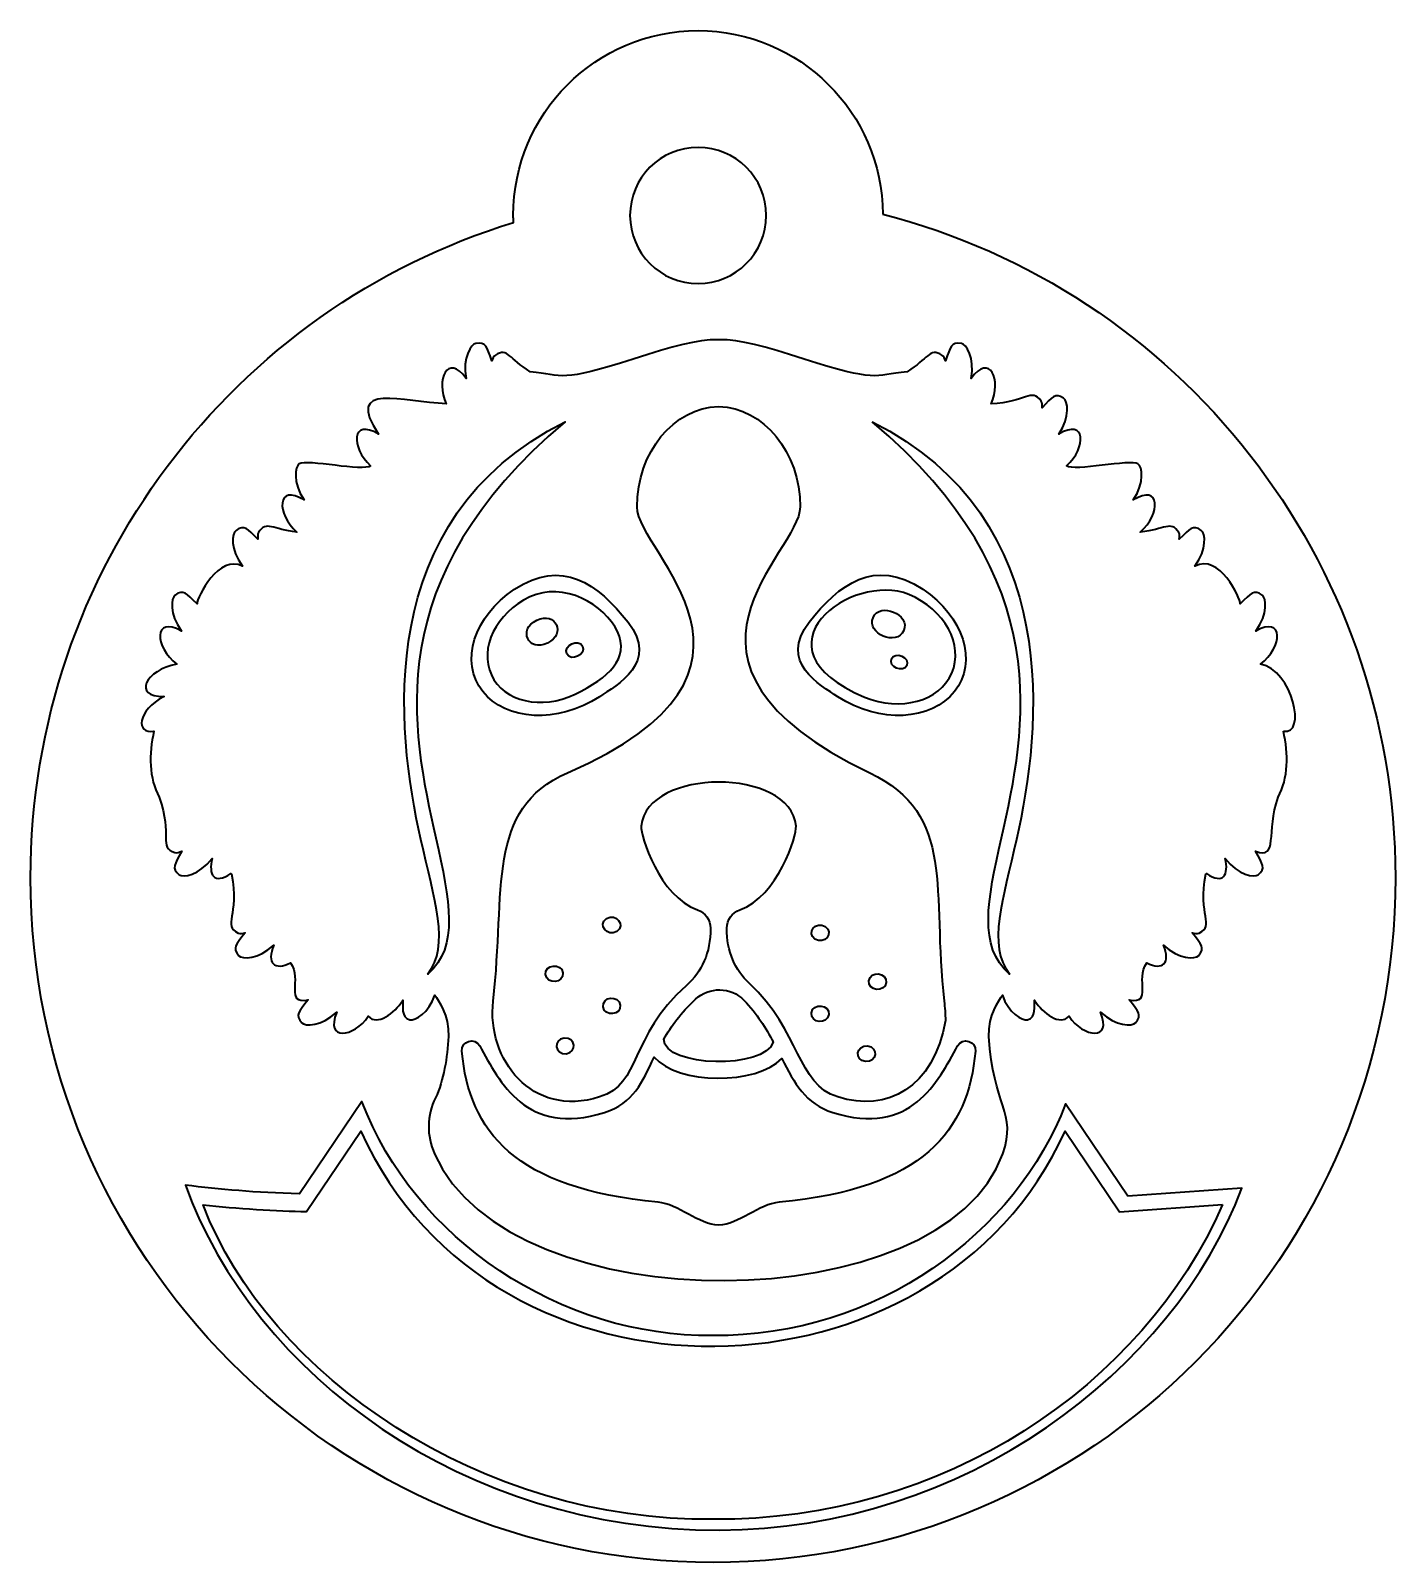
# Model space of a CAD drawing. Header units: inches. Extents: x 0.5 to 4, y -13.56 to -9.63.
import ezdxf

# ---------------------------------------------------------------- set-up
doc = ezdxf.new("R2010")
doc.units = ezdxf.units.IN
doc.header["$MEASUREMENT"] = 0
doc.layers.add('_U+0421_U+043B_U+043E_U+0439 1', color=7, linetype='Continuous')

msp = doc.modelspace()

# ---------------------------------------------------------------- linework, layer by layer
at = {"layer": '_U+0421_U+043B_U+043E_U+0439 1', "color": 242, "lineweight": 35, "true_color": 0xc1272d}
for points, knots in [([(2.6857, -10.1042), (2.6837, -9.844), (2.4724, -9.6336), (2.2118, -9.6336), (1.95, -9.6336), (1.7378, -9.8458), (1.7378, -10.1076), (1.7378, -10.1136), (1.7381, -10.1196), (1.7383, -10.1256), (1.0215, -10.3453), (0.5, -11.0143), (0.5, -11.8056), (0.5, -12.7756), (1.2835, -13.5618), (2.25, -13.5618), (3.2165, -13.5618), (4, -12.7756), (4, -11.8056), (4, -10.9865), (3.4414, -10.2985), (2.6857, -10.1042)], [0, 0, 0, 0, 1, 1, 1, 2, 2, 2, 3, 3, 3, 4, 4, 4, 5, 5, 5, 6, 6, 6, 7, 7, 7, 7]), ([(2.2118, -10.2824), (2.1153, -10.2824), (2.0371, -10.2042), (2.0371, -10.1076), (2.0371, -10.0111), (2.1153, -9.9329), (2.2118, -9.9329), (2.3083, -9.9329), (2.3865, -10.0111), (2.3865, -10.1076), (2.3865, -10.2042), (2.3083, -10.2824), (2.2118, -10.2824)], [0, 0, 0, 0, 1, 1, 1, 2, 2, 2, 3, 3, 3, 4, 4, 4, 4])]:
    msp.add_open_spline(points, degree=3, knots=knots, dxfattribs=at)
at = {"layer": '_U+0421_U+043B_U+043E_U+0439 1', "color": 7, "lineweight": 35, "true_color": 0xffffff}
for points, knots in [([(3.7127, -11.4298), (3.7267, -11.4899), (3.7256, -11.5498), (3.6992, -11.5997), (3.6679, -11.6889), (3.7011, -11.76), (3.6416, -11.7379), (3.6598, -11.7726), (3.6684, -11.7819), (3.6478, -11.7984), (3.6378, -11.8063), (3.597, -11.8002), (3.5638, -11.7569), (3.5734, -11.7981), (3.559, -11.8246), (3.5153, -11.7955), (3.5145, -11.7958), (3.5145, -11.7959), (3.5137, -11.7961), (3.4932, -11.9043), (3.5381, -11.9275), (3.4966, -11.9479), (3.491, -11.9505), (3.4851, -11.9484), (3.4789, -11.9473), (3.5026, -11.9786), (3.5126, -11.9862), (3.4951, -12.0059), (3.4866, -12.0155), (3.4453, -12.0162), (3.4053, -11.979), (3.4249, -12.0258), (3.4033, -12.0448), (3.3624, -12.0244), (3.3322, -12.0671), (3.379, -12.1317), (3.3176, -12.1191), (3.3412, -12.1504), (3.3512, -12.1581), (3.3337, -12.1779), (3.3251, -12.1873), (3.2838, -12.188), (3.2438, -12.1508), (3.2752, -12.2265), (3.1995, -12.2154), (3.1631, -12.1613), (3.1401, -12.1874), (3.0953, -12.1524), (3.0752, -12.1219), (3.0749, -12.1217), (3.0745, -12.1216), (3.0742, -12.1215), (3.0742, -12.1211), (3.0741, -12.1206), (3.0741, -12.1202), (3.0741, -12.1341), (3.0799, -12.1651), (3.0563, -12.1701), (3.0433, -12.1728), (3.0073, -12.1527), (2.9923, -12.1073), (2.9843, -12.1212), (2.9545, -12.1577), (2.9576, -12.213), (2.9676, -12.3916), (3.0307, -12.4078), (2.9934, -12.5138), (2.8431, -12.9413), (1.7288, -12.9538), (1.5356, -12.5138), (1.5151, -12.4671), (1.516, -12.4159), (1.5383, -12.3701), (1.5599, -12.3252), (1.5683, -12.2674), (1.5714, -12.213), (1.5745, -12.1577), (1.5447, -12.1212), (1.5367, -12.1073), (1.5217, -12.1527), (1.4857, -12.1728), (1.4727, -12.1701), (1.4491, -12.1651), (1.4549, -12.1341), (1.4549, -12.1202), (1.4549, -12.1206), (1.4548, -12.1211), (1.4548, -12.1215), (1.4545, -12.1216), (1.4541, -12.1217), (1.4538, -12.1219), (1.4337, -12.1524), (1.3889, -12.1874), (1.3659, -12.1613), (1.3295, -12.2154), (1.2538, -12.2265), (1.2852, -12.1508), (1.2452, -12.188), (1.2039, -12.1873), (1.1953, -12.1779), (1.1778, -12.1581), (1.1878, -12.1504), (1.2114, -12.1191), (1.1502, -12.1317), (1.1968, -12.0671), (1.1666, -12.0244), (1.1257, -12.0448), (1.1041, -12.0258), (1.1237, -11.979), (1.0837, -12.0162), (1.0424, -12.0155), (1.0339, -12.0059), (1.0164, -11.9862), (1.0264, -11.9786), (1.0501, -11.9473), (1.0439, -11.9484), (1.038, -11.9505), (1.0324, -11.9479), (0.991, -11.9275), (1.0358, -11.9043), (1.0153, -11.7961), (1.0146, -11.7959), (1.0145, -11.7958), (1.0138, -11.7955), (0.97, -11.8246), (0.9556, -11.7981), (0.9652, -11.7569), (0.932, -11.8002), (0.8912, -11.8063), (0.8812, -11.7984), (0.8606, -11.7819), (0.8692, -11.7726), (0.8874, -11.7379), (0.8814, -11.7401), (0.8759, -11.743), (0.8701, -11.7413), (0.8266, -11.7284), (0.8645, -11.6987), (0.8298, -11.5997), (0.8034, -11.5498), (0.8023, -11.4899), (0.8163, -11.4298), (0.7696, -11.4405), (0.7719, -11.3761), (0.8423, -11.3411), (0.7597, -11.3439), (0.7943, -11.2721), (0.8753, -11.2587), (0.8163, -11.2139), (0.8146, -11.1333), (0.8871, -11.1733), (0.8546, -11.1294), (0.8601, -11.0884), (0.8705, -11.0811), (0.892, -11.0659), (0.8985, -11.0767), (0.9269, -11.1037), (0.9258, -11.0873), (0.9839, -10.9747), (1.0434, -11.0074), (1.0109, -10.9636), (1.0163, -10.9226), (1.0267, -10.9152), (1.0483, -10.9001), (1.0548, -10.9109), (1.0831, -10.9379), (1.0827, -10.9316), (1.0813, -10.9255), (1.0845, -10.9204), (1.1046, -10.8888), (1.1203, -10.9134), (1.1831, -10.9199), (1.1294, -10.8728), (1.131, -10.7941), (1.2013, -10.8372), (1.1709, -10.7917), (1.1783, -10.7512), (1.1891, -10.7444), (1.208, -10.7323), (1.3535, -10.7653), (1.372, -10.7498), (1.32, -10.7026), (1.3226, -10.6256), (1.3923, -10.6688), (1.3014, -10.5332), (1.4574, -10.5858), (1.5656, -10.5908), (1.5376, -10.5292), (1.5701, -10.4589), (1.6167, -10.5258), (1.6069, -10.472), (1.6296, -10.4376), (1.6421, -10.4356), (1.6681, -10.4313), (1.6694, -10.444), (1.683, -10.4806), (1.6853, -10.4748), (1.6867, -10.4687), (1.692, -10.4655), (1.7238, -10.4461), (1.7273, -10.4751), (1.7812, -10.5084), (1.8664, -10.518), (1.8578, -10.5357), (2.0456, -10.4761), (2.2537, -10.4095), (2.2754, -10.4095), (2.4834, -10.4761), (2.6702, -10.5354), (2.6606, -10.5182), (2.7478, -10.5084), (2.8017, -10.4751), (2.8052, -10.4461), (2.837, -10.4655), (2.8423, -10.4687), (2.8437, -10.4748), (2.846, -10.4806), (2.8596, -10.444), (2.8609, -10.4313), (2.8869, -10.4356), (2.8994, -10.4376), (2.9221, -10.472), (2.9123, -10.5258), (2.959, -10.4589), (2.9914, -10.5292), (2.9634, -10.5908), (3.0513, -10.5867), (3.067, -10.5491), (3.0916, -10.5837), (3.0951, -10.5887), (3.094, -10.5949), (3.0938, -10.6012), (3.1208, -10.5729), (3.1269, -10.5617), (3.1491, -10.5759), (3.1598, -10.5829), (3.1671, -10.6234), (3.1367, -10.6688), (3.2064, -10.6256), (3.209, -10.7026), (3.157, -10.7498), (3.1758, -10.7654), (3.3206, -10.7321), (3.3399, -10.7444), (3.3508, -10.7512), (3.3581, -10.7917), (3.3277, -10.8372), (3.398, -10.7941), (3.3996, -10.8728), (3.3459, -10.9199), (3.4087, -10.9134), (3.4244, -10.8888), (3.4445, -10.9204), (3.4477, -10.9255), (3.4463, -10.9316), (3.4459, -10.9379), (3.4742, -10.9109), (3.4808, -10.9001), (3.5023, -10.9152), (3.5127, -10.9226), (3.5181, -10.9636), (3.4856, -11.0074), (3.5487, -10.9727), (3.6031, -11.0898), (3.6021, -11.1037), (3.6305, -11.0767), (3.637, -11.0659), (3.6585, -11.0811), (3.669, -11.0884), (3.6744, -11.1294), (3.6419, -11.1733), (3.7144, -11.1333), (3.7127, -11.2139), (3.6537, -11.2587), (3.7369, -11.2724), (3.7736, -11.4438), (3.7127, -11.4298)], [0, 0, 0, 0, 1, 1, 1, 2, 2, 2, 3, 3, 3, 4, 4, 4, 5, 5, 5, 6, 6, 6, 7, 7, 7, 8, 8, 8, 9, 9, 9, 10, 10, 10, 11, 11, 11, 12, 12, 12, 13, 13, 13, 14, 14, 14, 15, 15, 15, 16, 16, 16, 17, 17, 17, 18, 18, 18, 19, 19, 19, 20, 20, 20, 21, 21, 21, 22, 22, 22, 23, 23, 23, 24, 24, 24, 25, 25, 25, 26, 26, 26, 27, 27, 27, 28, 28, 28, 29, 29, 29, 30, 30, 30, 31, 31, 31, 32, 32, 32, 33, 33, 33, 34, 34, 34, 35, 35, 35, 36, 36, 36, 37, 37, 37, 38, 38, 38, 39, 39, 39, 40, 40, 40, 41, 41, 41, 42, 42, 42, 43, 43, 43, 44, 44, 44, 45, 45, 45, 46, 46, 46, 47, 47, 47, 48, 48, 48, 49, 49, 49, 50, 50, 50, 51, 51, 51, 52, 52, 52, 53, 53, 53, 54, 54, 54, 55, 55, 55, 56, 56, 56, 57, 57, 57, 58, 58, 58, 59, 59, 59, 60, 60, 60, 61, 61, 61, 62, 62, 62, 63, 63, 63, 64, 64, 64, 65, 65, 65, 66, 66, 66, 67, 67, 67, 68, 68, 68, 69, 69, 69, 70, 70, 70, 71, 71, 71, 72, 72, 72, 73, 73, 73, 74, 74, 74, 75, 75, 75, 76, 76, 76, 77, 77, 77, 78, 78, 78, 79, 79, 79, 80, 80, 80, 81, 81, 81, 82, 82, 82, 83, 83, 83, 84, 84, 84, 85, 85, 85, 86, 86, 86, 87, 87, 87, 88, 88, 88, 89, 89, 89, 90, 90, 90, 91, 91, 91, 92, 92, 92, 92]), ([(2.0556, -10.8549), (2.0556, -10.9756), (2.4796, -11.2748), (1.877, -11.537), (1.6655, -11.6291), (1.7189, -11.8379), (1.6863, -12.1223), (1.6691, -12.2715), (1.7851, -12.4233), (1.9589, -12.3683), (2.0689, -12.3336), (2.0308, -12.2174), (2.1819, -12.0824), (2.2212, -12.0473), (2.2437, -11.999), (2.2437, -11.9352), (2.2437, -11.9142), (2.2304, -11.8954), (2.2105, -11.8885), (2.1119, -11.854), (2.0638, -11.6973), (2.066, -11.6736), (2.0799, -11.5237), (2.4491, -11.5227), (2.463, -11.6736), (2.4652, -11.6973), (2.4171, -11.854), (2.3185, -11.8885), (2.2987, -11.8954), (2.2853, -11.9142), (2.2853, -11.9352), (2.2853, -11.9962), (2.3071, -12.0431), (2.3428, -12.0764), (2.4764, -12.2011), (2.4643, -12.3349), (2.5701, -12.3683), (2.6959, -12.4081), (2.8151, -12.3456), (2.8463, -12.1724), (2.8458, -12.1559), (2.8446, -12.1391), (2.8427, -12.1223), (2.8101, -11.8379), (2.8756, -11.6447), (2.652, -11.537), (2.0598, -11.252), (2.4734, -10.9756), (2.4734, -10.8549), (2.4734, -10.7147), (2.3803, -10.6008), (2.2645, -10.5975), (2.1487, -10.6008), (2.0556, -10.7147), (2.0556, -10.8549)], [0, 0, 0, 0, 1, 1, 1, 2, 2, 2, 3, 3, 3, 4, 4, 4, 5, 5, 5, 6, 6, 6, 7, 7, 7, 8, 8, 8, 9, 9, 9, 10, 10, 10, 11, 11, 11, 12, 12, 12, 13, 13, 13, 14, 14, 14, 15, 15, 15, 16, 16, 16, 17, 17, 17, 18, 18, 18, 18]), ([(1.5392, -11.7037), (1.4767, -11.4241), (1.3912, -11.0412), (1.8709, -10.6365), (1.3727, -10.888), (1.4383, -11.428), (1.5006, -11.7076), (1.5353, -11.8627), (1.5766, -11.9792), (1.5185, -12.0533), (1.5996, -11.982), (1.5755, -11.8658), (1.5392, -11.7037)], [0, 0, 0, 0, 1, 1, 1, 2, 2, 2, 3, 3, 3, 4, 4, 4, 4]), ([(2.6581, -10.6365), (3.1378, -11.0412), (3.0523, -11.4241), (2.9898, -11.7037), (2.9535, -11.8658), (2.9294, -11.982), (3.0105, -12.0533), (2.9524, -11.9792), (2.9937, -11.8627), (3.0284, -11.7076), (3.0908, -11.428), (3.1563, -10.888), (2.6581, -10.6365)], [0, 0, 0, 0, 1, 1, 1, 2, 2, 2, 3, 3, 3, 4, 4, 4, 4]), ([(1.741, -11.0662), (1.6363, -11.1348), (1.5998, -11.2526), (1.6596, -11.3286), (1.7181, -11.4035), (1.8523, -11.412), (1.9587, -11.3419), (2.0038, -11.3125), (2.1121, -11.2521), (2.0324, -11.151), (1.9535, -11.0507), (1.8624, -10.9865), (1.741, -11.0662)], [0, 0, 0, 0, 1, 1, 1, 2, 2, 2, 3, 3, 3, 4, 4, 4, 4]), ([(2.5703, -11.3419), (2.6765, -11.4119), (2.8108, -11.4036), (2.8694, -11.3286), (2.9292, -11.2526), (2.8927, -11.1348), (2.788, -11.0662), (2.663, -10.9842), (2.5734, -11.0533), (2.4966, -11.151), (2.4169, -11.2521), (2.5252, -11.3125), (2.5703, -11.3419)], [0, 0, 0, 0, 1, 1, 1, 2, 2, 2, 3, 3, 3, 4, 4, 4, 4]), ([(2.7525, -11.0799), (2.8446, -11.1184), (2.8939, -11.2086), (2.8624, -11.2811), (2.831, -11.3537), (2.7308, -11.3812), (2.6386, -11.3426), (2.3377, -11.2166), (2.6072, -11.019), (2.7525, -11.0799)], [0, 0, 0, 0, 1, 1, 1, 2, 2, 2, 3, 3, 3, 3]), ([(1.78, -11.086), (1.8666, -11.0443), (1.9729, -11.106), (2.0049, -11.1748), (2.037, -11.2436), (1.9827, -11.2935), (1.8963, -11.3351), (1.8098, -11.3768), (1.7137, -11.3547), (1.6816, -11.2859), (1.6495, -11.2171), (1.6936, -11.1276), (1.78, -11.086)], [0, 0, 0, 0, 1, 1, 1, 2, 2, 2, 3, 3, 3, 4, 4, 4, 4]), ([(2.7393, -11.1721), (2.757, -11.1312), (2.6782, -11.0979), (2.6604, -11.1391), (2.6426, -11.18), (2.7214, -11.2132), (2.7393, -11.1721)], [0, 0, 0, 0, 1, 1, 1, 2, 2, 2, 2]), ([(1.8254, -11.2044), (1.8742, -11.1809), (1.8469, -11.1219), (1.7979, -11.1455), (1.749, -11.169), (1.7763, -11.2279), (1.8254, -11.2044)], [0, 0, 0, 0, 1, 1, 1, 2, 2, 2, 2]), ([(1.8749, -11.2319), (1.8849, -11.2533), (1.9257, -11.2337), (1.9157, -11.2123), (1.9057, -11.1908), (1.865, -11.2105), (1.8749, -11.2319)], [0, 0, 0, 0, 1, 1, 1, 2, 2, 2, 2]), ([(2.7078, -11.2448), (2.6988, -11.2654), (2.7383, -11.2819), (2.7471, -11.2614), (2.7561, -11.2408), (2.7166, -11.2243), (2.7078, -11.2448)], [0, 0, 0, 0, 1, 1, 1, 2, 2, 2, 2]), ([(1.977, -11.911), (1.9532, -11.9266), (1.9795, -11.9592), (2.0033, -11.9435), (2.0271, -11.9278), (2.0009, -11.8953), (1.977, -11.911)], [0, 0, 0, 0, 1, 1, 1, 2, 2, 2, 2]), ([(2.5115, -11.9636), (2.5353, -11.9794), (2.5616, -11.9467), (2.5378, -11.9311), (2.5139, -11.9154), (2.4877, -11.9479), (2.5115, -11.9636)], [0, 0, 0, 0, 1, 1, 1, 2, 2, 2, 2]), ([(1.8651, -12.0502), (1.8617, -12.0236), (1.8174, -12.0281), (1.8206, -12.0545), (1.8239, -12.0809), (1.8683, -12.0766), (1.8651, -12.0502)], [0, 0, 0, 0, 1, 1, 1, 2, 2, 2, 2]), ([(2.6942, -12.0746), (2.6974, -12.0482), (2.6531, -12.0438), (2.6497, -12.0703), (2.6465, -12.0967), (2.6908, -12.101), (2.6942, -12.0746)], [0, 0, 0, 0, 1, 1, 1, 2, 2, 2, 2]), ([(2.3293, -12.1201), (2.2959, -12.0854), (2.2402, -12.0848), (2.2049, -12.1176), (2.1673, -12.1526), (2.1425, -12.1873), (2.1235, -12.22), (2.1249, -12.2931), (2.384, -12.298), (2.4047, -12.2273), (2.3857, -12.1918), (2.363, -12.155), (2.3293, -12.1201)], [0, 0, 0, 0, 1, 1, 1, 2, 2, 2, 3, 3, 3, 4, 4, 4, 4]), ([(1.968, -12.137), (1.9713, -12.1634), (2.0156, -12.1589), (2.0123, -12.1325), (2.0091, -12.1061), (1.9648, -12.1106), (1.968, -12.137)], [0, 0, 0, 0, 1, 1, 1, 2, 2, 2, 2]), ([(2.5025, -12.1527), (2.4992, -12.1791), (2.5435, -12.1835), (2.5468, -12.1571), (2.55, -12.1307), (2.5057, -12.1263), (2.5025, -12.1527)], [0, 0, 0, 0, 1, 1, 1, 2, 2, 2, 2]), ([(2.8772, -12.2372), (2.8267, -12.3294), (2.7579, -12.4713), (2.5575, -12.408), (2.487, -12.3858), (2.4584, -12.3326), (2.4268, -12.27), (2.3628, -12.3376), (2.1588, -12.337), (2.0994, -12.2659), (2.0675, -12.3313), (2.0476, -12.384), (1.9715, -12.408), (1.7712, -12.4713), (1.7023, -12.3295), (1.6518, -12.2372), (1.6392, -12.2141), (1.6037, -12.225), (1.6061, -12.2512), (1.6244, -12.456), (1.7412, -12.6041), (2.1095, -12.6381), (2.1608, -12.6428), (2.2131, -12.6959), (2.2645, -12.6969), (2.316, -12.6959), (2.3682, -12.6428), (2.4195, -12.6381), (2.7905, -12.6039), (2.9049, -12.4539), (2.923, -12.2511), (2.9253, -12.2249), (2.8899, -12.2141), (2.8772, -12.2372)], [0, 0, 0, 0, 1, 1, 1, 2, 2, 2, 3, 3, 3, 4, 4, 4, 5, 5, 5, 6, 6, 6, 7, 7, 7, 8, 8, 8, 9, 9, 9, 10, 10, 10, 11, 11, 11, 11]), ([(1.8735, -12.2573), (1.8441, -12.2602), (1.8392, -12.2203), (1.8685, -12.2173), (1.8978, -12.2143), (1.9028, -12.2543), (1.8735, -12.2573)], [0, 0, 0, 0, 1, 1, 1, 2, 2, 2, 2]), ([(2.6413, -12.2774), (2.6707, -12.2804), (2.6756, -12.2404), (2.6463, -12.2374), (2.617, -12.2345), (2.612, -12.2745), (2.6413, -12.2774)], [0, 0, 0, 0, 1, 1, 1, 2, 2, 2, 2]), ([(3.3142, -12.6225), (3.3142, -12.6225), (3.6065, -12.6019), (3.6065, -12.6019), (3.4303, -13.0701), (2.8922, -13.479), (2.2662, -13.479), (1.609, -13.4807), (1.074, -13.0809), (0.8969, -12.5946), (0.9841, -12.6053), (1.0767, -12.6135), (1.1892, -12.6168), (1.1892, -12.6168), (1.3495, -12.3796), (1.3495, -12.3796), (1.4826, -12.7324), (1.8597, -12.985), (2.2492, -12.98), (2.6704, -12.9846), (3.0299, -12.7148), (3.1541, -12.3857), (3.1541, -12.3857), (3.3142, -12.6225), (3.3142, -12.6225)], [0, 0, 0, 0, 1, 1, 1, 2, 2, 2, 3, 3, 3, 4, 4, 4, 5, 5, 5, 6, 6, 6, 7, 7, 7, 8, 8, 8, 8]), ([(3.557, -12.644), (3.557, -12.644), (3.2928, -12.6627), (3.2928, -12.6627), (3.2928, -12.6627), (3.153, -12.456), (3.153, -12.456), (2.8261, -13.1773), (1.686, -13.2052), (1.347, -12.456), (1.347, -12.456), (1.2074, -12.6623), (1.2074, -12.6623), (1.1339, -12.6608), (1.0273, -12.6545), (0.9424, -12.645), (1.1091, -13.0838), (1.6591, -13.459), (2.2507, -13.4512), (2.8392, -13.4571), (3.3533, -13.1092), (3.557, -12.644)], [0, 0, 0, 0, 1, 1, 1, 2, 2, 2, 3, 3, 3, 4, 4, 4, 5, 5, 5, 6, 6, 6, 7, 7, 7, 7])]:
    msp.add_open_spline(points, degree=3, knots=knots, dxfattribs=at)

doc.saveas('drawing.dxf')
